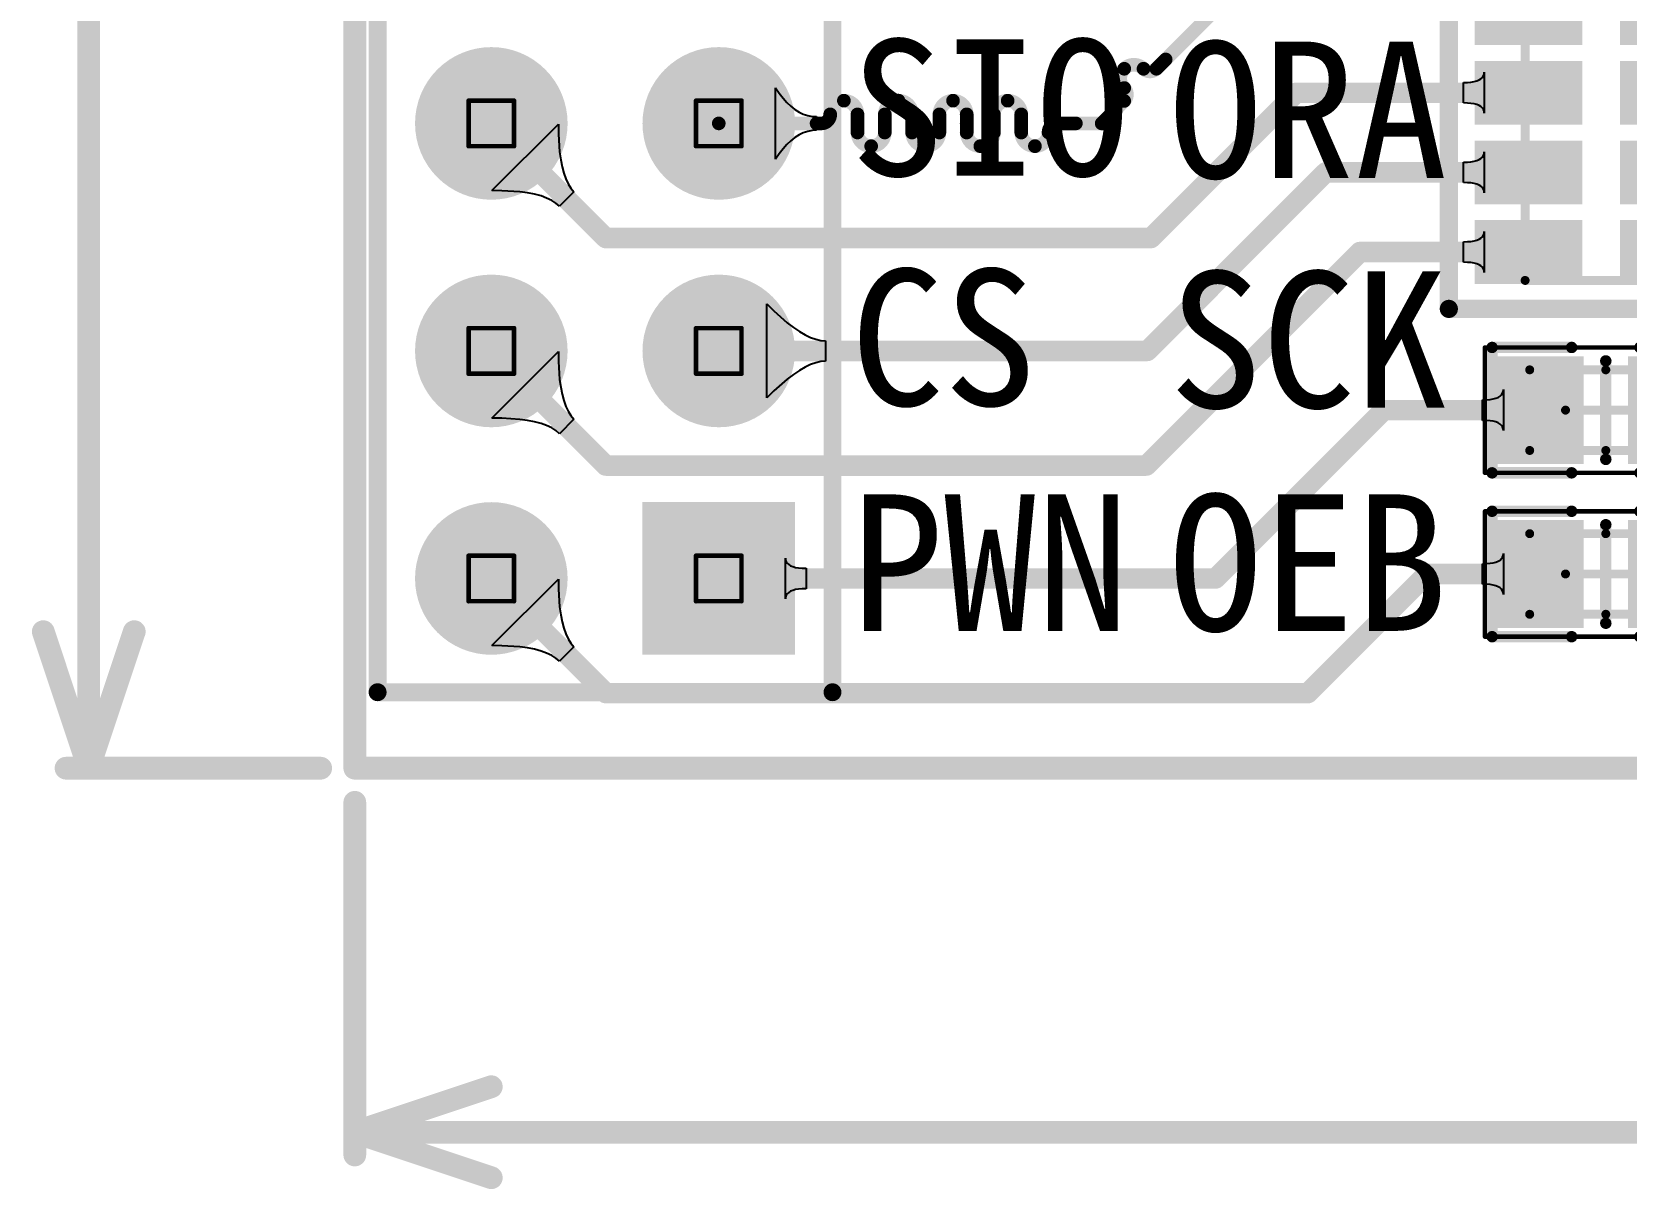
# Model space of a CAD drawing. Header units: millimetres. Extents: x 80 to 220, y 44 to 120.
# Drawn here: x 81.21 to 99.01, y 45.24 to 58.16 of the extents above; entities that cross this region are included whole.
import ezdxf

# ---------------------------------------------------------------- set-up
doc = ezdxf.new("R2010")
doc.units = ezdxf.units.MM
for name, color, linetype in [('BottomLayer', 5, 'Continuous'), ('BottomSolder', 6, 'Continuous'), ('DrillDrawing', 1, 'Continuous'), ('KeepOutLayer', 6, 'Continuous'), ('Mechanical13', 56, 'Continuous'), ('Mechanical15', 56, 'Continuous'), ('MultiLayer', 9, 'Continuous'), ('PadHoleLayer', 156, 'Continuous'), ('TopLayer', 1, 'Continuous'), ('TopOverlay', 2, 'Continuous'), ('TopPaste', 8, 'Continuous'), ('TopSolder', 216, 'Continuous')]:
    doc.layers.add(name, color=color, linetype=linetype)

# ---------------------------------------------------------------- blocks, each defined once
blk = doc.blocks.new('R0603_1')
at = {"layer": 'Mechanical13', "const_width": 0.1}
for points in [[(-0.85, -0.45), (-0.85, 0.45)], [(-0.85, 0.45), (0.85, 0.45)], [(0.85, -0.45), (0.85, 0.45)], [(-0.85, -0.45), (0.85, -0.45)]]:
    blk.add_lwpolyline(points, dxfattribs=at)
at = {"layer": 'Mechanical13', "const_width": 0.05}
for points in [[(-0.875, 0.45, 1), (-0.825, 0.45, 1)], [(-0.875, 0.45, 1), (-0.825, 0.45, 1)], [(0.825, 0.45, 1), (0.875, 0.45, 1)], [(0.825, 0.45, 1), (0.875, 0.45, 1)], [(-0.875, -0.45, 1), (-0.825, -0.45, 1)], [(-0.875, -0.45, 1), (-0.825, -0.45, 1)], [(0.825, -0.45, 1), (0.875, -0.45, 1)], [(0.825, -0.45, 1), (0.875, -0.45, 1)]]:
    blk.add_lwpolyline(points, format="xyb", close=True, dxfattribs=at)
at = {"layer": 'Mechanical15'}
for points, const_width in [([(-1.35, 0.7), (1.35, 0.7)], 0.05), ([(-1.35, -0.7), (-1.35, 0.7)], 0.05), ([(1.35, -0.7), (1.35, 0.7)], 0.05), ([(0, -0.45), (0, 0.45)], 0.1), ([(-0.45, 0), (0.45, 0)], 0.1), ([(-1.35, -0.7), (1.35, -0.7)], 0.05)]:
    blk.add_lwpolyline(points, dxfattribs=dict(at, const_width=const_width))
for points, const_width in [([(-1.362, 0.7, 1), (-1.338, 0.7, 1)], 0.025), ([(-1.362, 0.7, 1), (-1.338, 0.7, 1)], 0.025), ([(1.338, 0.7, 1), (1.362, 0.7, 1)], 0.025), ([(1.338, 0.7, 1), (1.362, 0.7, 1)], 0.025), ([(-0.025, 0.45, 1), (0.025, 0.45, 1)], 0.05), ([(-0.475, 0, 1), (-0.425, 0, 1)], 0.05), ([(0.425, 0, 1), (0.475, 0, 1)], 0.05), ([(-0.025, -0.45, 1), (0.025, -0.45, 1)], 0.05), ([(-1.362, -0.7, 1), (-1.338, -0.7, 1)], 0.025), ([(-1.362, -0.7, 1), (-1.338, -0.7, 1)], 0.025), ([(1.338, -0.7, 1), (1.362, -0.7, 1)], 0.025), ([(1.338, -0.7, 1), (1.362, -0.7, 1)], 0.025)]:
    blk.add_lwpolyline(points, format="xyb", close=True, dxfattribs=dict(at, const_width=const_width))
at = {"layer": 'TopLayer'}
for points in [[(-0.35, -0.5), (-0.35, 0.5), (-1.15, -0.5), (-1.15, 0.5)], [(1.15, -0.5), (1.15, 0.5), (0.35, -0.5), (0.35, 0.5)]]:
    blk.add_solid(points, dxfattribs=at)
at = {"layer": 'TopOverlay', "const_width": 0.127}
for points in [[(-1.27, -0.7), (-1.27, 0.7)], [(-1.27, 0.7), (-0.381, 0.7)], [(0.381, 0.7), (1.27, 0.7)], [(1.27, -0.7), (1.27, 0.7)], [(0, -0.55), (0, 0.55)], [(-1.27, -0.7), (-0.381, -0.7)], [(0.381, -0.7), (1.27, -0.7)]]:
    blk.add_lwpolyline(points, dxfattribs=at)
at = {"layer": 'TopOverlay', "const_width": 0.0635}
for points in [[(-1.302, 0.7, 1), (-1.238, 0.7, 1)], [(-1.302, 0.7, 1), (-1.238, 0.7, 1)], [(-0.413, 0.7, 1), (-0.349, 0.7, 1)], [(0.349, 0.7, 1), (0.413, 0.7, 1)], [(1.238, 0.7, 1), (1.302, 0.7, 1)], [(1.238, 0.7, 1), (1.302, 0.7, 1)], [(-0.032, 0.55, 1), (0.032, 0.55, 1)], [(-0.032, -0.55, 1), (0.032, -0.55, 1)], [(-1.302, -0.7, 1), (-1.238, -0.7, 1)], [(-1.302, -0.7, 1), (-1.238, -0.7, 1)], [(-0.413, -0.7, 1), (-0.349, -0.7, 1)], [(0.349, -0.7, 1), (0.413, -0.7, 1)], [(1.238, -0.7, 1), (1.302, -0.7, 1)], [(1.238, -0.7, 1), (1.302, -0.7, 1)]]:
    blk.add_lwpolyline(points, format="xyb", close=True, dxfattribs=at)
at = {"layer": 'TopPaste'}
for points in [[(-0.35, -0.5), (-0.35, 0.5), (-1.15, -0.5), (-1.15, 0.5)], [(1.15, -0.5), (1.15, 0.5), (0.35, -0.5), (0.35, 0.5)]]:
    blk.add_solid(points, dxfattribs=at)
at = {"layer": 'TopSolder'}
for points in [[(-0.248, -0.602), (-0.248, 0.602), (-1.252, -0.602), (-1.252, 0.602)], [(1.252, -0.602), (1.252, 0.602), (0.248, -0.602), (0.248, 0.602)]]:
    blk.add_solid(points, dxfattribs=at)
blk = doc.blocks.new('PR4_0603_2')
at = {"layer": 'Mechanical13', "const_width": 0.1}
for points in [[(-1.638, -0.85), (-1.638, 0.85)], [(1.651, 0.85), (-1.638, 0.85)], [(1.651, -0.85), (1.651, 0.85)], [(1.651, -0.85), (-1.638, -0.85)]]:
    blk.add_lwpolyline(points, dxfattribs=at)
at = {"layer": 'Mechanical13', "const_width": 0.05}
for points in [[(-1.663, 0.85, 1), (-1.613, 0.85, 1)], [(-1.663, 0.85, 1), (-1.613, 0.85, 1)], [(1.626, 0.85, 1), (1.676, 0.85, 1)], [(1.626, 0.85, 1), (1.676, 0.85, 1)], [(-1.663, -0.85, 1), (-1.613, -0.85, 1)], [(-1.663, -0.85, 1), (-1.613, -0.85, 1)], [(1.626, -0.85, 1), (1.676, -0.85, 1)], [(1.626, -0.85, 1), (1.676, -0.85, 1)]]:
    blk.add_lwpolyline(points, format="xyb", close=True, dxfattribs=at)
at = {"layer": 'TopLayer'}
for points in [[(-1.079, 0.313), (-1.079, 1.313), (-1.587, 0.313), (-1.587, 1.313)], [(-0.191, 0.313), (-0.191, 1.313), (-0.699, 0.313), (-0.699, 1.313)], [(0.699, 0.313), (0.699, 1.313), (0.191, 0.313), (0.191, 1.313)], [(1.587, 0.313), (1.587, 1.313), (1.079, 0.313), (1.079, 1.313)], [(-1.079, -1.313), (-1.079, -0.313), (-1.587, -1.313), (-1.587, -0.313)], [(-0.191, -1.313), (-0.191, -0.313), (-0.699, -1.313), (-0.699, -0.313)], [(0.699, -1.313), (0.699, -0.313), (0.191, -1.313), (0.191, -0.313)], [(1.587, -1.313), (1.587, -0.313), (1.079, -1.313), (1.079, -0.313)]]:
    blk.add_solid(points, dxfattribs=at)
at = {"layer": 'TopOverlay', "const_width": 0.203}
for points in [[(-1.968, -1.702), (-1.968, 1.702)], [(1.968, 1.702), (-1.968, 1.702)], [(1.968, -1.702), (1.968, 1.702)], [(1.968, -1.702), (-1.968, -1.702)]]:
    blk.add_lwpolyline(points, dxfattribs=at)
at = {"layer": 'TopOverlay', "const_width": 0.102}
for points in [[(-2.019, 1.702, 1), (-1.918, 1.702, 1)], [(-2.019, 1.702, 1), (-1.918, 1.702, 1)], [(1.918, 1.702, 1), (2.019, 1.702, 1)], [(1.918, 1.702, 1), (2.019, 1.702, 1)], [(-2.019, -1.702, 1), (-1.918, -1.702, 1)], [(-2.019, -1.702, 1), (-1.918, -1.702, 1)], [(1.918, -1.702, 1), (2.019, -1.702, 1)], [(1.918, -1.702, 1), (2.019, -1.702, 1)]]:
    blk.add_lwpolyline(points, format="xyb", close=True, dxfattribs=at)
at = {"layer": 'TopPaste'}
for points in [[(-1.079, 0.313), (-1.079, 1.313), (-1.587, 0.313), (-1.587, 1.313)], [(-0.191, 0.313), (-0.191, 1.313), (-0.699, 0.313), (-0.699, 1.313)], [(0.699, 0.313), (0.699, 1.313), (0.191, 0.313), (0.191, 1.313)], [(1.587, 0.313), (1.587, 1.313), (1.079, 0.313), (1.079, 1.313)], [(-1.079, -1.313), (-1.079, -0.313), (-1.587, -1.313), (-1.587, -0.313)], [(-0.191, -1.313), (-0.191, -0.313), (-0.699, -1.313), (-0.699, -0.313)], [(0.699, -1.313), (0.699, -0.313), (0.191, -1.313), (0.191, -0.313)], [(1.587, -1.313), (1.587, -0.313), (1.079, -1.313), (1.079, -0.313)]]:
    blk.add_solid(points, dxfattribs=at)
at = {"layer": 'TopSolder'}
for points in [[(-0.978, 0.211), (-0.978, 1.414), (-1.689, 0.211), (-1.689, 1.414)], [(-0.089, 0.211), (-0.089, 1.414), (-0.8, 0.211), (-0.8, 1.414)], [(0.8, 0.211), (0.8, 1.414), (0.089, 0.211), (0.089, 1.414)], [(1.689, 0.211), (1.689, 1.414), (0.978, 0.211), (0.978, 1.414)], [(-0.978, -1.414), (-0.978, -0.211), (-1.689, -1.414), (-1.689, -0.211)], [(-0.089, -1.414), (-0.089, -0.211), (-0.8, -1.414), (-0.8, -0.211)], [(0.8, -1.414), (0.8, -0.211), (0.089, -1.414), (0.089, -0.211)], [(1.689, -1.414), (1.689, -0.211), (0.978, -1.414), (0.978, -0.211)]]:
    blk.add_solid(points, dxfattribs=at)
blk = doc.blocks.new('P___HDR2X23_2_54___14')
at = {"layer": 'BottomLayer', "const_width": 0.75}
for points in [[(-0.375, 2.54, 1), (0.375, 2.54, 1)], [(2.165, 2.54, 1), (2.915, 2.54, 1)], [(4.705, 2.54, 1), (5.455, 2.54, 1)], [(2.165, 0, 1), (2.915, 0, 1)], [(4.705, 0, 1), (5.455, 0, 1)]]:
    blk.add_lwpolyline(points, format="xyb", close=True, dxfattribs=at)
at = {"layer": 'BottomLayer'}
blk.add_solid([(-0.75, -0.75), (0.75, -0.75), (-0.75, 0.75), (0.75, 0.75)], dxfattribs=at)
at = {"layer": 'BottomSolder', "const_width": 0.852}
for points in [[(-0.426, 2.54, 1), (0.426, 2.54, 1)], [(2.114, 2.54, 1), (2.966, 2.54, 1)], [(4.654, 2.54, 1), (5.506, 2.54, 1)], [(2.114, 0, 1), (2.966, 0, 1)], [(4.654, 0, 1), (5.506, 0, 1)]]:
    blk.add_lwpolyline(points, format="xyb", close=True, dxfattribs=at)
at = {"layer": 'BottomSolder'}
blk.add_solid([(-0.852, -0.852), (0.852, -0.852), (-0.852, 0.852), (0.852, 0.852)], dxfattribs=at)
at = {"layer": 'MultiLayer', "const_width": 0.75}
for points in [[(-0.375, 2.54, 1), (0.375, 2.54, 1)], [(2.165, 2.54, 1), (2.915, 2.54, 1)], [(4.705, 2.54, 1), (5.455, 2.54, 1)], [(2.165, 0, 1), (2.915, 0, 1)], [(4.705, 0, 1), (5.455, 0, 1)]]:
    blk.add_lwpolyline(points, format="xyb", close=True, dxfattribs=at)
at = {"layer": 'MultiLayer'}
blk.add_solid([(-0.75, -0.75), (0.75, -0.75), (-0.75, 0.75), (0.75, 0.75)], dxfattribs=at)
at = {"layer": 'PadHoleLayer', "const_width": 0.45}
for points in [[(-0.225, 2.54, 1), (0.225, 2.54, 1)], [(2.315, 2.54, 1), (2.765, 2.54, 1)], [(4.855, 2.54, 1), (5.305, 2.54, 1)], [(-0.225, 0, 1), (0.225, 0, 1)], [(2.315, 0, 1), (2.765, 0, 1)], [(4.855, 0, 1), (5.305, 0, 1)]]:
    blk.add_lwpolyline(points, format="xyb", close=True, dxfattribs=at)
at = {"layer": 'TopLayer', "const_width": 0.75}
for points in [[(-0.375, 2.54, 1), (0.375, 2.54, 1)], [(2.165, 2.54, 1), (2.915, 2.54, 1)], [(4.705, 2.54, 1), (5.455, 2.54, 1)], [(2.165, 0, 1), (2.915, 0, 1)], [(4.705, 0, 1), (5.455, 0, 1)]]:
    blk.add_lwpolyline(points, format="xyb", close=True, dxfattribs=at)
at = {"layer": 'TopLayer'}
blk.add_solid([(-0.75, -0.75), (0.75, -0.75), (-0.75, 0.75), (0.75, 0.75)], dxfattribs=at)
at = {"layer": 'TopOverlay', "const_width": 0.2}
for points in [[(-1.27, 3.81), (57.15, 3.81)], [(-1.27, 3.81), (-1.27, -1.27)], [(-1.27, -1.27), (57.15, -1.27)]]:
    blk.add_lwpolyline(points, dxfattribs=at)
at = {"layer": 'TopOverlay', "const_width": 0.1}
for points in [[(-1.32, 3.81, 1), (-1.22, 3.81, 1)], [(-1.32, 3.81, 1), (-1.22, 3.81, 1)], [(-1.32, -1.27, 1), (-1.22, -1.27, 1)], [(-1.32, -1.27, 1), (-1.22, -1.27, 1)]]:
    blk.add_lwpolyline(points, format="xyb", close=True, dxfattribs=at)
at = {"layer": 'TopSolder', "const_width": 0.852}
for points in [[(-0.426, 2.54, 1), (0.426, 2.54, 1)], [(2.114, 2.54, 1), (2.966, 2.54, 1)], [(4.654, 2.54, 1), (5.506, 2.54, 1)], [(2.114, 0, 1), (2.966, 0, 1)], [(4.654, 0, 1), (5.506, 0, 1)]]:
    blk.add_lwpolyline(points, format="xyb", close=True, dxfattribs=at)
at = {"layer": 'TopSolder'}
blk.add_solid([(-0.852, -0.852), (0.852, -0.852), (-0.852, 0.852), (0.852, 0.852)], dxfattribs=at)
blk = doc.blocks.new('R0603_48')
at = {"layer": 'Mechanical13', "const_width": 0.1}
for points in [[(-0.85, -0.45), (-0.85, 0.45)], [(-0.85, 0.45), (0.85, 0.45)], [(0.85, -0.45), (0.85, 0.45)], [(-0.85, -0.45), (0.85, -0.45)]]:
    blk.add_lwpolyline(points, dxfattribs=at)
at = {"layer": 'Mechanical13', "const_width": 0.05}
for points in [[(-0.875, 0.45, 1), (-0.825, 0.45, 1)], [(-0.875, 0.45, 1), (-0.825, 0.45, 1)], [(0.825, 0.45, 1), (0.875, 0.45, 1)], [(0.825, 0.45, 1), (0.875, 0.45, 1)], [(-0.875, -0.45, 1), (-0.825, -0.45, 1)], [(-0.875, -0.45, 1), (-0.825, -0.45, 1)], [(0.825, -0.45, 1), (0.875, -0.45, 1)], [(0.825, -0.45, 1), (0.875, -0.45, 1)]]:
    blk.add_lwpolyline(points, format="xyb", close=True, dxfattribs=at)
at = {"layer": 'Mechanical15'}
for points, const_width in [([(-1.35, 0.7), (1.35, 0.7)], 0.05), ([(-1.35, -0.7), (-1.35, 0.7)], 0.05), ([(1.35, -0.7), (1.35, 0.7)], 0.05), ([(0, -0.45), (0, 0.45)], 0.1), ([(-0.45, 0), (0.45, 0)], 0.1), ([(-1.35, -0.7), (1.35, -0.7)], 0.05)]:
    blk.add_lwpolyline(points, dxfattribs=dict(at, const_width=const_width))
for points, const_width in [([(-1.362, 0.7, 1), (-1.338, 0.7, 1)], 0.025), ([(-1.362, 0.7, 1), (-1.338, 0.7, 1)], 0.025), ([(1.338, 0.7, 1), (1.362, 0.7, 1)], 0.025), ([(1.338, 0.7, 1), (1.362, 0.7, 1)], 0.025), ([(-0.025, 0.45, 1), (0.025, 0.45, 1)], 0.05), ([(-0.475, 0, 1), (-0.425, 0, 1)], 0.05), ([(0.425, 0, 1), (0.475, 0, 1)], 0.05), ([(-0.025, -0.45, 1), (0.025, -0.45, 1)], 0.05), ([(-1.362, -0.7, 1), (-1.338, -0.7, 1)], 0.025), ([(-1.362, -0.7, 1), (-1.338, -0.7, 1)], 0.025), ([(1.338, -0.7, 1), (1.362, -0.7, 1)], 0.025), ([(1.338, -0.7, 1), (1.362, -0.7, 1)], 0.025)]:
    blk.add_lwpolyline(points, format="xyb", close=True, dxfattribs=dict(at, const_width=const_width))
at = {"layer": 'TopLayer'}
for points in [[(-0.35, -0.5), (-0.35, 0.5), (-1.15, -0.5), (-1.15, 0.5)], [(1.15, -0.5), (1.15, 0.5), (0.35, -0.5), (0.35, 0.5)]]:
    blk.add_solid(points, dxfattribs=at)
at = {"layer": 'TopOverlay', "const_width": 0.127}
for points in [[(-1.27, -0.7), (-1.27, 0.7)], [(-1.27, 0.7), (-0.381, 0.7)], [(0.381, 0.7), (1.27, 0.7)], [(1.27, -0.7), (1.27, 0.7)], [(0, -0.55), (0, 0.55)], [(-1.27, -0.7), (-0.381, -0.7)], [(0.381, -0.7), (1.27, -0.7)]]:
    blk.add_lwpolyline(points, dxfattribs=at)
at = {"layer": 'TopOverlay', "const_width": 0.0635}
for points in [[(-1.302, 0.7, 1), (-1.238, 0.7, 1)], [(-1.302, 0.7, 1), (-1.238, 0.7, 1)], [(-0.413, 0.7, 1), (-0.349, 0.7, 1)], [(0.349, 0.7, 1), (0.413, 0.7, 1)], [(1.238, 0.7, 1), (1.302, 0.7, 1)], [(1.238, 0.7, 1), (1.302, 0.7, 1)], [(-0.032, 0.55, 1), (0.032, 0.55, 1)], [(-0.032, -0.55, 1), (0.032, -0.55, 1)], [(-1.302, -0.7, 1), (-1.238, -0.7, 1)], [(-1.302, -0.7, 1), (-1.238, -0.7, 1)], [(-0.413, -0.7, 1), (-0.349, -0.7, 1)], [(0.349, -0.7, 1), (0.413, -0.7, 1)], [(1.238, -0.7, 1), (1.302, -0.7, 1)], [(1.238, -0.7, 1), (1.302, -0.7, 1)]]:
    blk.add_lwpolyline(points, format="xyb", close=True, dxfattribs=at)
at = {"layer": 'TopPaste'}
for points in [[(-0.35, -0.5), (-0.35, 0.5), (-1.15, -0.5), (-1.15, 0.5)], [(1.15, -0.5), (1.15, 0.5), (0.35, -0.5), (0.35, 0.5)]]:
    blk.add_solid(points, dxfattribs=at)
at = {"layer": 'TopSolder'}
for points in [[(-0.248, -0.602), (-0.248, 0.602), (-1.252, -0.602), (-1.252, 0.602)], [(1.252, -0.602), (1.252, 0.602), (0.248, -0.602), (0.248, 0.602)]]:
    blk.add_solid(points, dxfattribs=at)

msp = doc.modelspace()

# ---------------------------------------------------------------- linework, layer by layer
at = {"layer": 'DrillDrawing', "const_width": 0.0508}
for points in [[(86.083, 57.395), (86.591, 57.395)], [(86.083, 56.887), (86.083, 57.395)], [(86.591, 56.887), (86.591, 57.395)], [(88.623, 57.395), (89.131, 57.395)], [(88.623, 56.887), (88.623, 57.395)], [(89.131, 56.887), (89.131, 57.395)], [(86.083, 56.887), (86.591, 56.887)], [(88.623, 56.887), (89.131, 56.887)], [(86.083, 54.855), (86.591, 54.855)], [(86.083, 54.347), (86.083, 54.855)], [(86.591, 54.347), (86.591, 54.855)], [(88.623, 54.855), (89.131, 54.855)], [(88.623, 54.347), (88.623, 54.855)], [(89.131, 54.347), (89.131, 54.855)], [(86.083, 54.347), (86.591, 54.347)], [(88.623, 54.347), (89.131, 54.347)], [(86.083, 52.315), (86.591, 52.315)], [(86.083, 51.807), (86.083, 52.315)], [(86.591, 51.807), (86.591, 52.315)], [(88.623, 52.315), (89.131, 52.315)], [(88.623, 51.807), (88.623, 52.315)], [(89.131, 51.807), (89.131, 52.315)], [(86.083, 51.807), (86.591, 51.807)], [(88.623, 51.807), (89.131, 51.807)]]:
    msp.add_lwpolyline(points, dxfattribs=at)
at = {"layer": 'DrillDrawing', "const_width": 0.0254}
for points in [[(86.07, 57.395, 1), (86.096, 57.395, 1)], [(86.07, 57.395, 1), (86.096, 57.395, 1)], [(86.578, 57.395, 1), (86.604, 57.395, 1)], [(86.578, 57.395, 1), (86.604, 57.395, 1)], [(88.61, 57.395, 1), (88.636, 57.395, 1)], [(88.61, 57.395, 1), (88.636, 57.395, 1)], [(89.118, 57.395, 1), (89.144, 57.395, 1)], [(89.118, 57.395, 1), (89.144, 57.395, 1)], [(86.07, 56.887, 1), (86.096, 56.887, 1)], [(86.07, 56.887, 1), (86.096, 56.887, 1)], [(86.578, 56.887, 1), (86.604, 56.887, 1)], [(86.578, 56.887, 1), (86.604, 56.887, 1)], [(88.61, 56.887, 1), (88.636, 56.887, 1)], [(88.61, 56.887, 1), (88.636, 56.887, 1)], [(89.118, 56.887, 1), (89.144, 56.887, 1)], [(89.118, 56.887, 1), (89.144, 56.887, 1)], [(86.07, 54.855, 1), (86.096, 54.855, 1)], [(86.07, 54.855, 1), (86.096, 54.855, 1)], [(86.578, 54.855, 1), (86.604, 54.855, 1)], [(86.578, 54.855, 1), (86.604, 54.855, 1)], [(88.61, 54.855, 1), (88.636, 54.855, 1)], [(88.61, 54.855, 1), (88.636, 54.855, 1)], [(89.118, 54.855, 1), (89.144, 54.855, 1)], [(89.118, 54.855, 1), (89.144, 54.855, 1)], [(86.07, 54.347, 1), (86.096, 54.347, 1)], [(86.07, 54.347, 1), (86.096, 54.347, 1)], [(86.578, 54.347, 1), (86.604, 54.347, 1)], [(86.578, 54.347, 1), (86.604, 54.347, 1)], [(88.61, 54.347, 1), (88.636, 54.347, 1)], [(88.61, 54.347, 1), (88.636, 54.347, 1)], [(89.118, 54.347, 1), (89.144, 54.347, 1)], [(89.118, 54.347, 1), (89.144, 54.347, 1)], [(86.07, 52.315, 1), (86.096, 52.315, 1)], [(86.07, 52.315, 1), (86.096, 52.315, 1)], [(86.578, 52.315, 1), (86.604, 52.315, 1)], [(86.578, 52.315, 1), (86.604, 52.315, 1)], [(88.61, 52.315, 1), (88.636, 52.315, 1)], [(88.61, 52.315, 1), (88.636, 52.315, 1)], [(89.118, 52.315, 1), (89.144, 52.315, 1)], [(89.118, 52.315, 1), (89.144, 52.315, 1)], [(86.07, 51.807, 1), (86.096, 51.807, 1)], [(86.07, 51.807, 1), (86.096, 51.807, 1)], [(86.578, 51.807, 1), (86.604, 51.807, 1)], [(86.578, 51.807, 1), (86.604, 51.807, 1)], [(88.61, 51.807, 1), (88.636, 51.807, 1)], [(88.61, 51.807, 1), (88.636, 51.807, 1)], [(89.118, 51.807, 1), (89.144, 51.807, 1)], [(89.118, 51.807, 1), (89.144, 51.807, 1)]]:
    msp.add_lwpolyline(points, format="xyb", close=True, dxfattribs=at)
at = {"layer": 'KeepOutLayer', "const_width": 0.254}
for points in [[(84.813, 49.943), (84.813, 109.943)], [(84.813, 49.943), (150.313, 49.943)]]:
    msp.add_lwpolyline(points, dxfattribs=at)
at = {"layer": 'KeepOutLayer', "const_width": 0.127}
msp.add_lwpolyline([(84.749, 49.943, 1), (84.876, 49.943, 1)], format="xyb", close=True, dxfattribs=at)
msp.add_lwpolyline([(84.749, 49.943, 1), (84.876, 49.943, 1)], format="xyb", close=True, dxfattribs=at)
at = {"layer": 'TopLayer'}
for p, q in [((97.416, 57.671), (97.423, 57.69)), ((97.423, 57.69), (97.425, 57.712)), ((97.425, 57.712), (97.425, 57.255)), ((89.512, 56.741), (89.512, 57.54)), ((89.512, 57.54), (89.553, 57.478)), ((97.194, 57.598), (97.238, 57.599)), ((97.194, 57.369), (97.194, 57.598)), ((97.238, 57.599), (97.277, 57.602)), ((97.277, 57.602), (97.312, 57.608)), ((97.312, 57.608), (97.342, 57.616)), ((97.342, 57.616), (97.368, 57.626)), ((97.368, 57.626), (97.388, 57.639)), ((97.388, 57.639), (97.405, 57.654)), ((97.405, 57.654), (97.416, 57.671)), ((89.553, 57.478), (89.595, 57.424)), ((89.595, 57.424), (89.638, 57.375)), ((89.638, 57.375), (89.683, 57.333)), ((89.683, 57.333), (89.728, 57.298)), ((97.238, 57.368), (97.194, 57.369)), ((97.277, 57.365), (97.238, 57.368)), ((97.312, 57.359), (97.277, 57.365)), ((97.342, 57.351), (97.312, 57.359)), ((97.368, 57.341), (97.342, 57.351)), ((97.388, 57.328), (97.368, 57.341)), ((97.405, 57.313), (97.388, 57.328)), ((89.728, 57.298), (89.774, 57.268)), ((89.774, 57.268), (89.821, 57.246)), ((89.821, 57.246), (89.87, 57.23)), ((89.87, 57.23), (89.919, 57.22)), ((89.919, 57.22), (89.969, 57.217)), ((89.969, 57.217), (89.969, 57.064)), ((97.416, 57.296), (97.405, 57.313)), ((97.423, 57.277), (97.416, 57.296)), ((97.425, 57.255), (97.423, 57.277)), ((86.344, 56.391), (87.087, 57.133)), ((87.087, 57.133), (87.088, 57.022)), ((87.088, 57.022), (87.1, 56.824)), ((89.728, 56.984), (89.683, 56.948)), ((89.774, 57.013), (89.728, 56.984)), ((89.821, 57.035), (89.774, 57.013)), ((89.87, 57.051), (89.821, 57.035)), ((89.919, 57.061), (89.87, 57.051)), ((89.969, 57.064), (89.919, 57.061)), ((87.1, 56.824), (87.112, 56.736)), ((89.553, 56.803), (89.512, 56.741)), ((89.595, 56.858), (89.553, 56.803)), ((89.638, 56.906), (89.595, 56.858)), ((89.683, 56.948), (89.638, 56.906)), ((97.416, 56.782), (97.423, 56.801)), ((97.423, 56.801), (97.425, 56.823)), ((97.425, 56.823), (97.425, 56.366)), ((87.112, 56.736), (87.127, 56.657)), ((87.127, 56.657), (87.147, 56.586)), ((97.194, 56.709), (97.238, 56.71)), ((97.194, 56.48), (97.194, 56.709)), ((97.238, 56.71), (97.277, 56.713)), ((97.277, 56.713), (97.312, 56.719)), ((97.312, 56.719), (97.342, 56.727)), ((97.342, 56.727), (97.368, 56.737)), ((97.368, 56.737), (97.388, 56.75)), ((97.388, 56.75), (97.405, 56.765)), ((97.405, 56.765), (97.416, 56.782)), ((87.147, 56.586), (87.169, 56.522)), ((87.169, 56.522), (87.196, 56.467)), ((87.196, 56.467), (87.226, 56.419)), ((97.238, 56.479), (97.194, 56.48)), ((97.277, 56.476), (97.238, 56.479)), ((97.312, 56.47), (97.277, 56.476)), ((97.342, 56.462), (97.312, 56.47)), ((97.368, 56.452), (97.342, 56.462)), ((97.388, 56.439), (97.368, 56.452)), ((97.405, 56.424), (97.388, 56.439)), ((86.456, 56.39), (86.344, 56.391)), ((86.654, 56.377), (86.456, 56.39)), ((86.741, 56.366), (86.654, 56.377)), ((86.821, 56.35), (86.741, 56.366)), ((86.892, 56.331), (86.821, 56.35)), ((86.955, 56.308), (86.892, 56.331)), ((87.011, 56.282), (86.955, 56.308)), ((87.059, 56.251), (87.011, 56.282)), ((87.26, 56.379), (87.098, 56.217)), ((87.226, 56.419), (87.26, 56.379)), ((97.416, 56.407), (97.405, 56.424)), ((97.423, 56.388), (97.416, 56.407)), ((97.425, 56.366), (97.423, 56.388)), ((87.098, 56.217), (87.059, 56.251)), ((97.416, 55.893), (97.423, 55.912)), ((97.423, 55.912), (97.425, 55.934)), ((97.425, 55.934), (97.425, 55.477)), ((97.194, 55.82), (97.238, 55.821)), ((97.194, 55.591), (97.194, 55.82)), ((97.238, 55.821), (97.277, 55.824)), ((97.277, 55.824), (97.312, 55.83)), ((97.312, 55.83), (97.342, 55.838)), ((97.342, 55.838), (97.368, 55.848)), ((97.368, 55.848), (97.388, 55.861)), ((97.388, 55.861), (97.405, 55.876)), ((97.405, 55.876), (97.416, 55.893)), ((97.238, 55.59), (97.194, 55.591)), ((97.277, 55.587), (97.238, 55.59)), ((97.312, 55.581), (97.277, 55.587)), ((97.342, 55.573), (97.312, 55.581)), ((97.368, 55.563), (97.342, 55.573)), ((97.388, 55.55), (97.368, 55.563)), ((97.405, 55.535), (97.388, 55.55)), ((97.416, 55.518), (97.405, 55.535)), ((97.423, 55.499), (97.416, 55.518)), ((97.425, 55.477), (97.423, 55.499)), ((89.413, 54.076), (89.413, 55.126)), ((89.413, 55.126), (89.492, 55.048)), ((89.492, 55.048), (89.641, 54.916)), ((89.641, 54.916), (89.711, 54.863)), ((89.711, 54.863), (89.778, 54.818)), ((89.778, 54.818), (89.842, 54.781)), ((89.842, 54.781), (89.903, 54.752)), ((89.903, 54.752), (89.961, 54.731)), ((89.961, 54.731), (90.016, 54.719)), ((90.016, 54.719), (90.068, 54.715)), ((90.068, 54.715), (90.068, 54.486)), ((86.344, 53.851), (87.087, 54.593)), ((87.087, 54.593), (87.088, 54.482)), ((87.088, 54.482), (87.1, 54.284)), ((90.016, 54.482), (89.961, 54.47)), ((90.068, 54.486), (90.016, 54.482)), ((89.711, 54.338), (89.641, 54.285)), ((89.778, 54.384), (89.711, 54.338)), ((89.842, 54.421), (89.778, 54.384)), ((89.903, 54.449), (89.842, 54.421)), ((89.961, 54.47), (89.903, 54.449)), ((87.1, 54.284), (87.112, 54.196)), ((87.112, 54.196), (87.127, 54.117)), ((89.492, 54.154), (89.413, 54.076)), ((89.641, 54.285), (89.492, 54.154)), ((97.618, 54.111), (97.63, 54.128)), ((97.63, 54.128), (97.637, 54.147)), ((97.637, 54.147), (97.639, 54.169)), ((97.639, 54.169), (97.639, 53.712)), ((87.127, 54.117), (87.147, 54.046)), ((87.147, 54.046), (87.169, 53.982)), ((87.169, 53.982), (87.196, 53.927)), ((97.407, 54.054), (97.451, 54.056)), ((97.407, 53.826), (97.407, 54.054)), ((97.451, 54.056), (97.491, 54.059)), ((97.491, 54.059), (97.526, 54.065)), ((97.526, 54.065), (97.556, 54.073)), ((97.556, 54.073), (97.581, 54.083)), ((97.581, 54.083), (97.602, 54.096)), ((97.602, 54.096), (97.618, 54.111)), ((86.456, 53.85), (86.344, 53.851)), ((86.654, 53.837), (86.456, 53.85)), ((86.741, 53.826), (86.654, 53.837)), ((86.821, 53.81), (86.741, 53.826)), ((86.892, 53.791), (86.821, 53.81)), ((86.955, 53.768), (86.892, 53.791)), ((87.011, 53.742), (86.955, 53.768)), ((87.26, 53.839), (87.098, 53.677)), ((87.196, 53.927), (87.226, 53.879)), ((87.226, 53.879), (87.26, 53.839)), ((97.451, 53.825), (97.407, 53.826)), ((97.491, 53.821), (97.451, 53.825)), ((97.526, 53.816), (97.491, 53.821)), ((97.556, 53.808), (97.526, 53.816)), ((97.581, 53.797), (97.556, 53.808)), ((97.602, 53.785), (97.581, 53.797)), ((97.618, 53.77), (97.602, 53.785)), ((97.63, 53.753), (97.618, 53.77)), ((87.059, 53.711), (87.011, 53.742)), ((87.098, 53.677), (87.059, 53.711)), ((97.637, 53.733), (97.63, 53.753)), ((97.639, 53.712), (97.637, 53.733)), ((89.621, 51.832), (89.621, 52.289)), ((89.621, 52.289), (89.623, 52.267)), ((89.623, 52.267), (89.63, 52.248)), ((89.63, 52.248), (89.642, 52.231)), ((89.642, 52.231), (89.658, 52.216)), ((89.658, 52.216), (89.679, 52.203)), ((89.679, 52.203), (89.704, 52.193)), ((89.704, 52.193), (89.734, 52.185)), ((89.734, 52.185), (89.769, 52.179)), ((89.769, 52.179), (89.809, 52.176)), ((89.809, 52.176), (89.853, 52.175)), ((89.853, 52.175), (89.853, 51.946)), ((97.407, 52.226), (97.451, 52.227)), ((97.407, 51.997), (97.407, 52.226)), ((97.451, 52.227), (97.491, 52.23)), ((97.491, 52.23), (97.526, 52.236)), ((97.526, 52.236), (97.556, 52.244)), ((97.556, 52.244), (97.581, 52.254)), ((97.581, 52.254), (97.602, 52.267)), ((97.602, 52.267), (97.618, 52.282)), ((97.618, 52.282), (97.63, 52.299)), ((97.63, 52.299), (97.637, 52.318)), ((97.637, 52.318), (97.639, 52.34)), ((97.639, 52.34), (97.639, 51.883)), ((86.344, 51.311), (87.087, 52.053)), ((87.087, 52.053), (87.088, 51.942)), ((97.451, 51.996), (97.407, 51.997)), ((97.491, 51.993), (97.451, 51.996)), ((97.526, 51.987), (97.491, 51.993)), ((97.556, 51.979), (97.526, 51.987)), ((87.088, 51.942), (87.1, 51.744)), ((89.623, 51.854), (89.621, 51.832)), ((89.63, 51.873), (89.623, 51.854)), ((89.642, 51.89), (89.63, 51.873)), ((89.658, 51.905), (89.642, 51.89)), ((89.679, 51.918), (89.658, 51.905)), ((89.704, 51.928), (89.679, 51.918)), ((89.734, 51.936), (89.704, 51.928)), ((89.769, 51.942), (89.734, 51.936)), ((89.809, 51.945), (89.769, 51.942)), ((89.853, 51.946), (89.809, 51.945)), ((97.581, 51.969), (97.556, 51.979)), ((97.602, 51.956), (97.581, 51.969)), ((97.618, 51.941), (97.602, 51.956)), ((97.63, 51.924), (97.618, 51.941)), ((97.637, 51.905), (97.63, 51.924)), ((97.639, 51.883), (97.637, 51.905)), ((87.1, 51.744), (87.112, 51.656)), ((87.112, 51.656), (87.127, 51.577)), ((87.127, 51.577), (87.147, 51.506)), ((87.147, 51.506), (87.169, 51.442)), ((86.456, 51.31), (86.344, 51.311)), ((86.654, 51.297), (86.456, 51.31)), ((86.741, 51.286), (86.654, 51.297)), ((86.821, 51.27), (86.741, 51.286)), ((87.26, 51.299), (87.098, 51.137)), ((87.169, 51.442), (87.196, 51.387)), ((87.196, 51.387), (87.226, 51.339)), ((87.226, 51.339), (87.26, 51.299)), ((86.892, 51.251), (86.821, 51.27)), ((86.955, 51.228), (86.892, 51.251)), ((87.011, 51.202), (86.955, 51.228)), ((87.059, 51.171), (87.011, 51.202)), ((87.098, 51.137), (87.059, 51.171))]:
    msp.add_line(p, q, dxfattribs=at)
for points, const_width in [([(93.868, 57.855), (94.385, 58.372)], 0.152), ([(93.764, 57.751), (93.868, 57.855)], 0.152), ([(93.703, 55.861), (95.325, 57.483)], 0.229), ([(95.325, 57.483), (97.919, 57.483)], 0.229), ([(93.261, 57.248), (93.405, 57.392)], 0.152), ([(86.337, 57.141), (87.616, 55.861)], 0.229), ([(88.877, 57.141), (89.969, 57.141)], 0.152), ([(89.969, 57.141), (90.02, 57.141)], 0.152), ([(90.426, 57.141), (90.426, 57.242)], 0.152), ([(90.426, 57.039), (90.426, 57.141)], 0.152), ([(90.731, 57.141), (90.731, 57.242)], 0.152), ([(90.731, 57.039), (90.731, 57.141)], 0.152), ([(91.036, 57.141), (91.036, 57.242)], 0.152), ([(91.036, 57.039), (91.036, 57.141)], 0.152), ([(91.341, 57.141), (91.341, 57.242)], 0.152), ([(91.341, 57.039), (91.341, 57.141)], 0.152), ([(91.646, 57.141), (91.646, 57.242)], 0.152), ([(91.646, 57.039), (91.646, 57.141)], 0.152), ([(91.95, 57.141), (91.95, 57.242)], 0.152), ([(91.95, 57.039), (91.95, 57.141)], 0.152), ([(92.255, 57.141), (92.255, 57.242)], 0.152), ([(92.255, 57.039), (92.255, 57.141)], 0.152), ([(92.662, 57.141), (92.865, 57.141)], 0.152), ([(92.865, 57.141), (93.154, 57.141)], 0.152), ([(93.154, 57.141), (93.261, 57.248)], 0.152), ([(93.662, 54.601), (95.655, 56.594)], 0.229), ([(95.655, 56.594), (97.919, 56.594)], 0.229), ([(87.616, 55.861), (93.703, 55.861)], 0.229), ([(93.652, 53.321), (96.036, 55.705)], 0.229), ([(96.036, 55.705), (97.919, 55.705)], 0.229), ([(86.337, 54.601), (87.616, 53.321)], 0.229), ([(88.877, 54.601), (93.662, 54.601)], 0.229), ([(94.424, 52.061), (96.303, 53.94)], 0.229), ([(96.303, 53.94), (98.033, 53.94)], 0.229), ([(87.616, 53.321), (93.652, 53.321)], 0.229), ([(86.337, 52.061), (87.616, 50.781)], 0.229), ([(88.877, 52.061), (94.424, 52.061)], 0.229), ([(95.456, 50.781), (96.786, 52.111)], 0.229), ([(96.786, 52.111), (98.033, 52.111)], 0.229), ([(87.616, 50.781), (95.456, 50.781)], 0.229)]:
    msp.add_lwpolyline(points, dxfattribs=dict(at, const_width=const_width))
at = {"layer": 'TopLayer', "const_width": 0.152}
for points in [[(93.405, 57.751, -0.414214), (93.621, 57.751)], [(93.405, 57.536, -0.414214), (93.405, 57.751)], [(93.764, 57.751, -0.414214), (93.621, 57.751)], [(93.405, 57.536, -0.414214), (93.405, 57.392)], [(90.122, 57.242, -0.414214), (90.274, 57.395)], [(90.274, 57.395, -0.414214), (90.426, 57.242)], [(90.731, 57.242, -0.414214), (90.884, 57.395)], [(90.884, 57.395, -0.414214), (91.036, 57.242)], [(91.341, 57.242, -0.414214), (91.493, 57.395)], [(91.493, 57.395, -0.414214), (91.646, 57.242)], [(91.95, 57.242, -0.414214), (92.103, 57.395)], [(92.103, 57.395, -0.414214), (92.255, 57.242)], [(90.122, 57.242, -0.414214), (90.02, 57.141)], [(92.56, 57.039, -0.414214), (92.662, 57.141)], [(90.579, 56.887, -0.414214), (90.426, 57.039)], [(90.731, 57.039, -0.414214), (90.579, 56.887)], [(91.188, 56.887, -0.414214), (91.036, 57.039)], [(91.341, 57.039, -0.414214), (91.188, 56.887)], [(91.798, 56.887, -0.414214), (91.646, 57.039)], [(91.95, 57.039, -0.414214), (91.798, 56.887)], [(92.408, 56.887, -0.414214), (92.255, 57.039)], [(92.56, 57.039, -0.414214), (92.408, 56.887)]]:
    msp.add_lwpolyline(points, format="xyb", dxfattribs=at)
at = {"layer": 'TopLayer'}
for points, const_width in [([(93.83, 57.855, 1), (93.906, 57.855, 1)], 0.0762), ([(93.83, 57.855, 1), (93.906, 57.855, 1)], 0.0762), ([(93.367, 57.751, 1), (93.443, 57.751, 1)], 0.0762), ([(93.367, 57.751, 1), (93.443, 57.751, 1)], 0.0762), ([(93.582, 57.751, 1), (93.659, 57.751, 1)], 0.0762), ([(93.582, 57.751, 1), (93.659, 57.751, 1)], 0.0762), ([(93.726, 57.751, 1), (93.802, 57.751, 1)], 0.0762), ([(93.726, 57.751, 1), (93.802, 57.751, 1)], 0.0762), ([(93.367, 57.536, 1), (93.443, 57.536, 1)], 0.0762), ([(93.367, 57.536, 1), (93.443, 57.536, 1)], 0.0762), ([(95.268, 57.483, 1), (95.382, 57.483, 1)], 0.114), ([(95.268, 57.483, 1), (95.382, 57.483, 1)], 0.114), ([(97.862, 57.483, 1), (97.977, 57.483, 1)], 0.114), ([(90.236, 57.395, 1), (90.312, 57.395, 1)], 0.0762), ([(90.236, 57.395, 1), (90.312, 57.395, 1)], 0.0762), ([(90.845, 57.395, 1), (90.922, 57.395, 1)], 0.0762), ([(90.845, 57.395, 1), (90.922, 57.395, 1)], 0.0762), ([(91.455, 57.395, 1), (91.531, 57.395, 1)], 0.0762), ([(91.455, 57.395, 1), (91.531, 57.395, 1)], 0.0762), ([(92.065, 57.395, 1), (92.141, 57.395, 1)], 0.0762), ([(92.065, 57.395, 1), (92.141, 57.395, 1)], 0.0762), ([(93.367, 57.392, 1), (93.443, 57.392, 1)], 0.0762), ([(93.367, 57.392, 1), (93.443, 57.392, 1)], 0.0762), ([(86.28, 57.141, 1), (86.394, 57.141, 1)], 0.114), ([(88.839, 57.141, 1), (88.915, 57.141, 1)], 0.0762), ([(89.931, 57.141, 1), (90.007, 57.141, 1)], 0.0762), ([(89.931, 57.141, 1), (90.007, 57.141, 1)], 0.0762), ([(89.982, 57.141, 1), (90.058, 57.141, 1)], 0.0762), ([(89.982, 57.141, 1), (90.058, 57.141, 1)], 0.0762), ([(90.083, 57.242, 1), (90.16, 57.242, 1)], 0.0762), ([(90.083, 57.242, 1), (90.16, 57.242, 1)], 0.0762), ([(90.388, 57.242, 1), (90.464, 57.242, 1)], 0.0762), ([(90.388, 57.242, 1), (90.464, 57.242, 1)], 0.0762), ([(90.388, 57.141, 1), (90.464, 57.141, 1)], 0.0762), ([(90.388, 57.141, 1), (90.464, 57.141, 1)], 0.0762), ([(90.693, 57.242, 1), (90.769, 57.242, 1)], 0.0762), ([(90.693, 57.242, 1), (90.769, 57.242, 1)], 0.0762), ([(90.693, 57.141, 1), (90.769, 57.141, 1)], 0.0762), ([(90.693, 57.141, 1), (90.769, 57.141, 1)], 0.0762), ([(90.998, 57.242, 1), (91.074, 57.242, 1)], 0.0762), ([(90.998, 57.242, 1), (91.074, 57.242, 1)], 0.0762), ([(90.998, 57.141, 1), (91.074, 57.141, 1)], 0.0762), ([(90.998, 57.141, 1), (91.074, 57.141, 1)], 0.0762), ([(91.303, 57.242, 1), (91.379, 57.242, 1)], 0.0762), ([(91.303, 57.242, 1), (91.379, 57.242, 1)], 0.0762), ([(91.303, 57.141, 1), (91.379, 57.141, 1)], 0.0762), ([(91.303, 57.141, 1), (91.379, 57.141, 1)], 0.0762), ([(91.607, 57.242, 1), (91.684, 57.242, 1)], 0.0762), ([(91.607, 57.242, 1), (91.684, 57.242, 1)], 0.0762), ([(91.607, 57.141, 1), (91.684, 57.141, 1)], 0.0762), ([(91.607, 57.141, 1), (91.684, 57.141, 1)], 0.0762), ([(91.912, 57.242, 1), (91.988, 57.242, 1)], 0.0762), ([(91.912, 57.242, 1), (91.988, 57.242, 1)], 0.0762), ([(91.912, 57.141, 1), (91.988, 57.141, 1)], 0.0762), ([(91.912, 57.141, 1), (91.988, 57.141, 1)], 0.0762), ([(92.217, 57.242, 1), (92.293, 57.242, 1)], 0.0762), ([(92.217, 57.242, 1), (92.293, 57.242, 1)], 0.0762), ([(92.217, 57.141, 1), (92.293, 57.141, 1)], 0.0762), ([(92.217, 57.141, 1), (92.293, 57.141, 1)], 0.0762), ([(92.623, 57.141, 1), (92.7, 57.141, 1)], 0.0762), ([(92.623, 57.141, 1), (92.7, 57.141, 1)], 0.0762), ([(92.827, 57.141, 1), (92.903, 57.141, 1)], 0.0762), ([(92.827, 57.141, 1), (92.903, 57.141, 1)], 0.0762), ([(93.115, 57.141, 1), (93.192, 57.141, 1)], 0.0762), ([(93.115, 57.141, 1), (93.192, 57.141, 1)], 0.0762), ([(93.223, 57.248, 1), (93.299, 57.248, 1)], 0.0762), ([(93.223, 57.248, 1), (93.299, 57.248, 1)], 0.0762), ([(90.388, 57.039, 1), (90.464, 57.039, 1)], 0.0762), ([(90.388, 57.039, 1), (90.464, 57.039, 1)], 0.0762), ([(90.693, 57.039, 1), (90.769, 57.039, 1)], 0.0762), ([(90.693, 57.039, 1), (90.769, 57.039, 1)], 0.0762), ([(90.998, 57.039, 1), (91.074, 57.039, 1)], 0.0762), ([(90.998, 57.039, 1), (91.074, 57.039, 1)], 0.0762), ([(91.303, 57.039, 1), (91.379, 57.039, 1)], 0.0762), ([(91.303, 57.039, 1), (91.379, 57.039, 1)], 0.0762), ([(91.607, 57.039, 1), (91.684, 57.039, 1)], 0.0762), ([(91.607, 57.039, 1), (91.684, 57.039, 1)], 0.0762), ([(91.912, 57.039, 1), (91.988, 57.039, 1)], 0.0762), ([(91.912, 57.039, 1), (91.988, 57.039, 1)], 0.0762), ([(92.217, 57.039, 1), (92.293, 57.039, 1)], 0.0762), ([(92.217, 57.039, 1), (92.293, 57.039, 1)], 0.0762), ([(92.522, 57.039, 1), (92.598, 57.039, 1)], 0.0762), ([(92.522, 57.039, 1), (92.598, 57.039, 1)], 0.0762), ([(90.541, 56.887, 1), (90.617, 56.887, 1)], 0.0762), ([(90.541, 56.887, 1), (90.617, 56.887, 1)], 0.0762), ([(91.15, 56.887, 1), (91.226, 56.887, 1)], 0.0762), ([(91.15, 56.887, 1), (91.226, 56.887, 1)], 0.0762), ([(91.76, 56.887, 1), (91.836, 56.887, 1)], 0.0762), ([(91.76, 56.887, 1), (91.836, 56.887, 1)], 0.0762), ([(92.369, 56.887, 1), (92.446, 56.887, 1)], 0.0762), ([(92.369, 56.887, 1), (92.446, 56.887, 1)], 0.0762), ([(95.598, 56.594, 1), (95.713, 56.594, 1)], 0.114), ([(95.598, 56.594, 1), (95.713, 56.594, 1)], 0.114), ([(97.862, 56.594, 1), (97.977, 56.594, 1)], 0.114), ([(87.559, 55.861, 1), (87.674, 55.861, 1)], 0.114), ([(87.559, 55.861, 1), (87.674, 55.861, 1)], 0.114), ([(93.646, 55.861, 1), (93.76, 55.861, 1)], 0.114), ([(93.646, 55.861, 1), (93.76, 55.861, 1)], 0.114), ([(95.979, 55.705, 1), (96.094, 55.705, 1)], 0.114), ([(95.979, 55.705, 1), (96.094, 55.705, 1)], 0.114), ([(97.862, 55.705, 1), (97.977, 55.705, 1)], 0.114), ([(86.28, 54.601, 1), (86.394, 54.601, 1)], 0.114), ([(88.82, 54.601, 1), (88.934, 54.601, 1)], 0.114), ([(93.604, 54.601, 1), (93.719, 54.601, 1)], 0.114), ([(93.604, 54.601, 1), (93.719, 54.601, 1)], 0.114), ([(96.246, 53.94, 1), (96.36, 53.94, 1)], 0.114), ([(96.246, 53.94, 1), (96.36, 53.94, 1)], 0.114), ([(97.976, 53.94, 1), (98.09, 53.94, 1)], 0.114), ([(87.559, 53.321, 1), (87.674, 53.321, 1)], 0.114), ([(87.559, 53.321, 1), (87.674, 53.321, 1)], 0.114), ([(93.595, 53.321, 1), (93.709, 53.321, 1)], 0.114), ([(93.595, 53.321, 1), (93.709, 53.321, 1)], 0.114), ([(86.28, 52.061, 1), (86.394, 52.061, 1)], 0.114), ([(88.82, 52.061, 1), (88.934, 52.061, 1)], 0.114), ([(94.366, 52.061, 1), (94.481, 52.061, 1)], 0.114), ([(94.366, 52.061, 1), (94.481, 52.061, 1)], 0.114), ([(96.729, 52.111, 1), (96.843, 52.111, 1)], 0.114), ([(96.729, 52.111, 1), (96.843, 52.111, 1)], 0.114), ([(97.976, 52.111, 1), (98.09, 52.111, 1)], 0.114), ([(87.559, 50.781, 1), (87.674, 50.781, 1)], 0.114), ([(87.559, 50.781, 1), (87.674, 50.781, 1)], 0.114), ([(95.398, 50.781, 1), (95.513, 50.781, 1)], 0.114), ([(95.398, 50.781, 1), (95.513, 50.781, 1)], 0.114)]:
    msp.add_lwpolyline(points, format="xyb", close=True, dxfattribs=dict(at, const_width=const_width))
at = {"layer": 'TopOverlay', "const_width": 0.254}
for points in [[(81.841, 49.943), (81.841, 72.668)], [(81.333, 51.467), (81.841, 49.943)], [(81.841, 49.943), (82.349, 51.467)], [(81.587, 49.943), (84.432, 49.943)], [(84.813, 45.625), (84.813, 49.562)], [(84.813, 45.879), (86.337, 46.387)], [(84.813, 45.879), (86.337, 45.371)], [(84.813, 45.879), (112.552, 45.879)]]:
    msp.add_lwpolyline(points, dxfattribs=at)
at = {"layer": 'TopOverlay', "const_width": 0.127}
for points in [[(81.27, 51.467, 1), (81.397, 51.467, 1)], [(82.286, 51.467, 1), (82.413, 51.467, 1)], [(81.524, 49.943, 1), (81.651, 49.943, 1)], [(81.778, 49.943, 1), (81.905, 49.943, 1)], [(81.778, 49.943, 1), (81.905, 49.943, 1)], [(81.778, 49.943, 1), (81.905, 49.943, 1)], [(84.368, 49.943, 1), (84.495, 49.943, 1)], [(84.749, 49.562, 1), (84.876, 49.562, 1)], [(86.273, 46.387, 1), (86.4, 46.387, 1)], [(84.749, 45.879, 1), (84.876, 45.879, 1)], [(84.749, 45.879, 1), (84.876, 45.879, 1)], [(84.749, 45.879, 1), (84.876, 45.879, 1)], [(84.749, 45.625, 1), (84.876, 45.625, 1)], [(86.273, 45.371, 1), (86.4, 45.371, 1)]]:
    msp.add_lwpolyline(points, format="xyb", close=True, dxfattribs=at)

# ---------------------------------------------------------------- block references
for name, p, rotation in [('P___HDR2X23_2_54___14', (88.877, 52.061), 90), ('PR4_0603_2', (98.732, 57.039), 270), ('R0603_48', (98.783, 53.94), 360), ('R0603_1', (98.783, 52.111), 360)]:
    msp.add_blockref(name, p, dxfattribs=dict(rotation=rotation))

# ---------------------------------------------------------------- texts
at = {"layer": 'TopOverlay'}
for s, p in [('SIO', (90.35, 56.556)), ('ORA', (93.906, 56.531)), ('CS', (90.35, 53.991)), ('SCK', (93.906, 53.966)), ('PWN', (90.35, 51.476)), ('OEB', (93.906, 51.476))]:
    msp.add_text(s, height=1.524, rotation=360, dxfattribs=at).set_placement(p)

doc.saveas('drawing.dxf')
